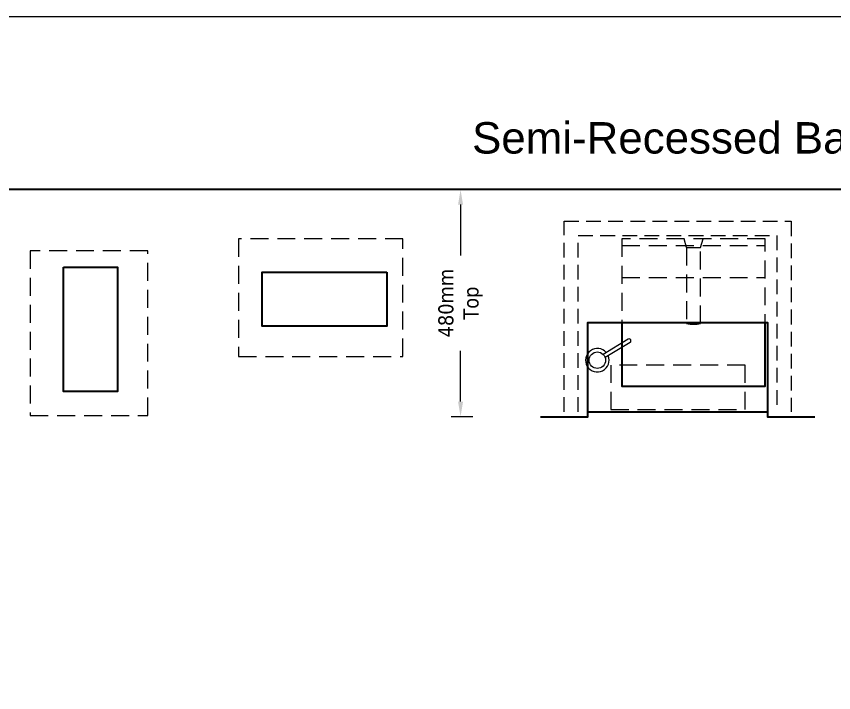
# Model space of a CAD drawing. Header units: millimetres. Extents: x 46649 to 61237, y -33954 to -18530.
# Drawn here: x 53521 to 55256, y -19966 to -18530 of the extents above; entities that cross this region are included whole.
import ezdxf

# ---------------------------------------------------------------- set-up
doc = ezdxf.new("R2010")
doc.units = ezdxf.units.MM
doc.linetypes.add('DASHED', pattern=[19.05, 12.7, -6.35])
doc.linetypes.add('HIDDEN2', pattern=[0.1875, 0.125, -0.0625])
for name, color, linetype, lineweight in [('border', 7, 'Continuous', 0), ('e-5', 3, 'Continuous', 40), ('ed-1', 6, 'Continuous', 5), ('ed-3', 140, 'Continuous', 9), ('ed-4', 8, 'HIDDEN2', 5), ('eo-3', 2, 'Continuous', 25), ('t-3', 2, 'Continuous', 25), ('t1-e', 1, 'Continuous', 5)]:
    doc.layers.add(name, color=color, linetype=linetype, lineweight=lineweight)
doc.styles.add('ARIAL', font='')
doc.styles.add('TAHOMA', font='', dxfattribs={"height": 32})
doc.styles.get('ARIAL').set_extended_font_data('Arial')
doc.styles.get('TAHOMA').set_extended_font_data('Tahoma')
doc.dimstyles.new('1-20', dxfattribs={"dimtxt": 32, "dimasz": 32, "dimexe": 20, "dimexo": 50, "dimgap": 30, "dimtad": 0, "dimtoh": 1, "dimdec": 5, "dimrnd": 5, "dimzin": 12, "dimdsep": 46, "dimtxsty": 'TAHOMA', "dimcen": -40, "dimclrd": 1, "dimclre": 6, "dimclrt": 2, "dimadec": 0, "dimazin": 0, "dimtfac": 1, "dimtdec": 5, "dimtmove": 0, "dimatfit": 0, "dimldrblk": 'DOT', "dimfxl": 1, "dimtolj": 1, "dimtzin": 12, "dimlwd": -1, "dimlwe": -1, "dimarcsym": 0})

# ---------------------------------------------------------------- blocks, each defined once
blk = doc.blocks.new('*D308')
at = {"layer": 'defpoints', "color": 0}
for p in [(54539.4, -18898), (54463.6, -19380.2), (54539.4, -19380.2)]:
    blk.add_point(p, dxfattribs=at)
at = {"layer": 't1-e', "color": 6}
for p, q in [((54489.4, -18898), (54443.6, -18898)), ((54489.4, -19380.2), (54443.6, -19380.2))]:
    blk.add_line(p, q, dxfattribs=at)
at = {"layer": 't1-e', "color": 1}
for p, q in [((54463.6, -18930), (54463.6, -19037.9)), ((54463.6, -19348.2), (54463.6, -19240.3))]:
    blk.add_line(p, q, dxfattribs=at)
for points in [[(54468.9, -18930), (54458.3, -18930), (54463.6, -18898)], [(54458.3, -19348.2), (54468.9, -19348.2), (54463.6, -19380.2)]]:
    blk.add_solid(points, dxfattribs=at)
at = {"layer": 't1-e', "color": 2, "insert": (54463.6, -19139.1), "char_height": 32, "attachment_point": 5, "rotation": 90, "style": 'TAHOMA'}
blk.add_mtext('\\A1;480mm\\PTop', dxfattribs=at)
blk = doc.blocks.new('_Dot')
at = {"layer": 'e-5', "lineweight": -2}
blk.add_line((-0.5, 0), (-1, 0), dxfattribs=at)
at = {"layer": 'e-5', "const_width": 0.5}
blk.add_lwpolyline([(-0.25, 0, 1), (0.25, 0, 1)], format="xyb", close=True, dxfattribs=at)

msp = doc.modelspace()

# ---------------------------------------------------------------- linework, layer by layer
at = {"layer": 'border'}
msp.add_lwpolyline([(61237.47042, -18530.37398), (61237.47042, -33954.2691), (46649.3202, -33954.2691), (46649.3202, -18530.37398), (61237.47042, -18530.37398)], dxfattribs=at)
at = {"layer": 'ed-1'}
for p, q in [((54819.338492, -19215.611575), (54766.396918, -19247.998212)), ((54823.513231, -19222.435911), (54770.571658, -19254.822547))]:
    msp.add_line(p, q, dxfattribs=at)
msp.add_circle((54753.951247, -19260.300865), 17.5, dxfattribs=at)
for centre, radius, start, end in [((54821.34049, -19219.075968), 4.001252, 300.022692417, 122.889144711), ((54753.951247, -19260.300865), 25, 40.662819959, 22.24902222)]:
    msp.add_arc(centre, radius, start, end, dxfattribs=at)
at = {"layer": 'ed-3', "linetype": 'DASHED', "ltscale": 3}
for p, q in [((54943.296004, -19021.029312), (54938.296004, -19003.029312)), ((54973.296004, -19021.029312), (54978.296004, -19003.029312)), ((54943.296004, -19021.029312), (54943.296004, -19182.029312)), ((54943.296004, -19021.029312), (54973.296004, -19021.029312)), ((54973.296004, -19182.029312), (54973.296004, -19021.029312))]:
    msp.add_line(p, q, dxfattribs=at)
for points in [[(53992.207981, -19003.029312), (53992.207981, -19252.449816), (54341.396686, -19252.449816), (54341.396686, -19003.029312)], [(54806.296004, -19003.029312), (54806.296004, -19315.238895), (55110.296004, -19315.238895), (55110.296004, -19003.029312)], [(53550.288127, -19377.623665), (53799.70863, -19377.623665), (53799.70863, -19028.43496), (53550.288127, -19028.43496)], [(54782.408863, -19365.238895), (55067.408863, -19365.238895), (55067.408863, -19270.551697), (54782.408863, -19270.551697)]]:
    msp.add_lwpolyline(points, close=True, dxfattribs=at)
for points in [[(54806.296004, -19016.771892), (55110.296004, -19016.771892)], [(54806.296004, -19084.659173), (55110.296004, -19084.659173)]]:
    msp.add_lwpolyline(points, dxfattribs=at)
at = {"layer": 'ed-4', "ltscale": 250}
for points in [[(54683.430047, -19370.238895), (54683.430047, -18965.489426), (55165.296004, -18965.489426), (55165.296004, -19370.238895)], [(54713.430047, -19370.238895), (54713.430047, -18995.489426), (55135.296004, -18995.489426), (55135.296004, -19370.238895)]]:
    msp.add_lwpolyline(points, dxfattribs=at)
at = {"layer": 'eo-3', "ltscale": 0.2}
for p, q in [((54943.296004, -19180.529312), (54973.296004, -19180.529312)), ((54973.296004, -19182.029312), (54943.296004, -19182.029312))]:
    msp.add_line(p, q, dxfattribs=at)
at = {"layer": 'eo-3', "ltscale": 5}
msp.add_lwpolyline([(59943.383374, -18898.029312), (47970.041647, -18898.029312)], dxfattribs=at)
at = {"layer": 'eo-3', "ltscale": 0.2}
for points in [[(53620.589423, -19062.644666), (53735.589423, -19062.644666), (53735.589423, -19327.0304), (53620.589423, -19327.0304)], [(54307.18698, -19073.330608), (54307.18698, -19188.330608), (54042.801247, -19188.330608), (54042.801247, -19073.330608)]]:
    msp.add_lwpolyline(points, close=True, dxfattribs=at)
for points in [[(54633.430047, -19380.238895), (54733.430047, -19380.238895), (54733.430047, -19180.238895), (55115.296004, -19180.238895), (55115.296004, -19380.238895), (55215.296004, -19380.238895)], [(54733.430047, -19370.238895), (55115.296004, -19370.238895)]]:
    msp.add_lwpolyline(points, dxfattribs=at)
at = {"layer": 'eo-3'}
msp.add_lwpolyline([(54806.296004, -19180.238895), (54806.296004, -19315.238895), (55110.296004, -19315.238895), (55110.296004, -19180.238895)], dxfattribs=at)
at = {"layer": 'eo-3', "ltscale": 0.2}
msp.add_arc((54958.296004, -19070.029312), 113, 262.371850543, 277.628149457, dxfattribs=at)

# ---------------------------------------------------------------- texts
at = {"layer": 't-3', "color": 2, "insert": (54488.060697, -18754.974192), "char_height": 66.66666667, "width": 992.16245933, "attachment_point": 1, "style": 'ARIAL'}
msp.add_mtext('Semi-Recessed Basin', dxfattribs=at)

# ---------------------------------------------------------------- dimensions: what is measured, and where the dimension line sits
at = {"layer": 't1-e'}
dim = msp.add_linear_dim(base=(54463.602478, -19380.238895), p1=(54539.41429, -18898.029312), p2=(54539.41429, -19380.238895), angle=90, text='<>mm\\PTop', dimstyle='1-20', dxfattribs=at)
dim.commit()
dim.dimension.update_dxf_attribs({"geometry": '*D308', "text_midpoint": (54463.602478, -19139.134104), "dimtype": 160})

doc.saveas('drawing.dxf')
